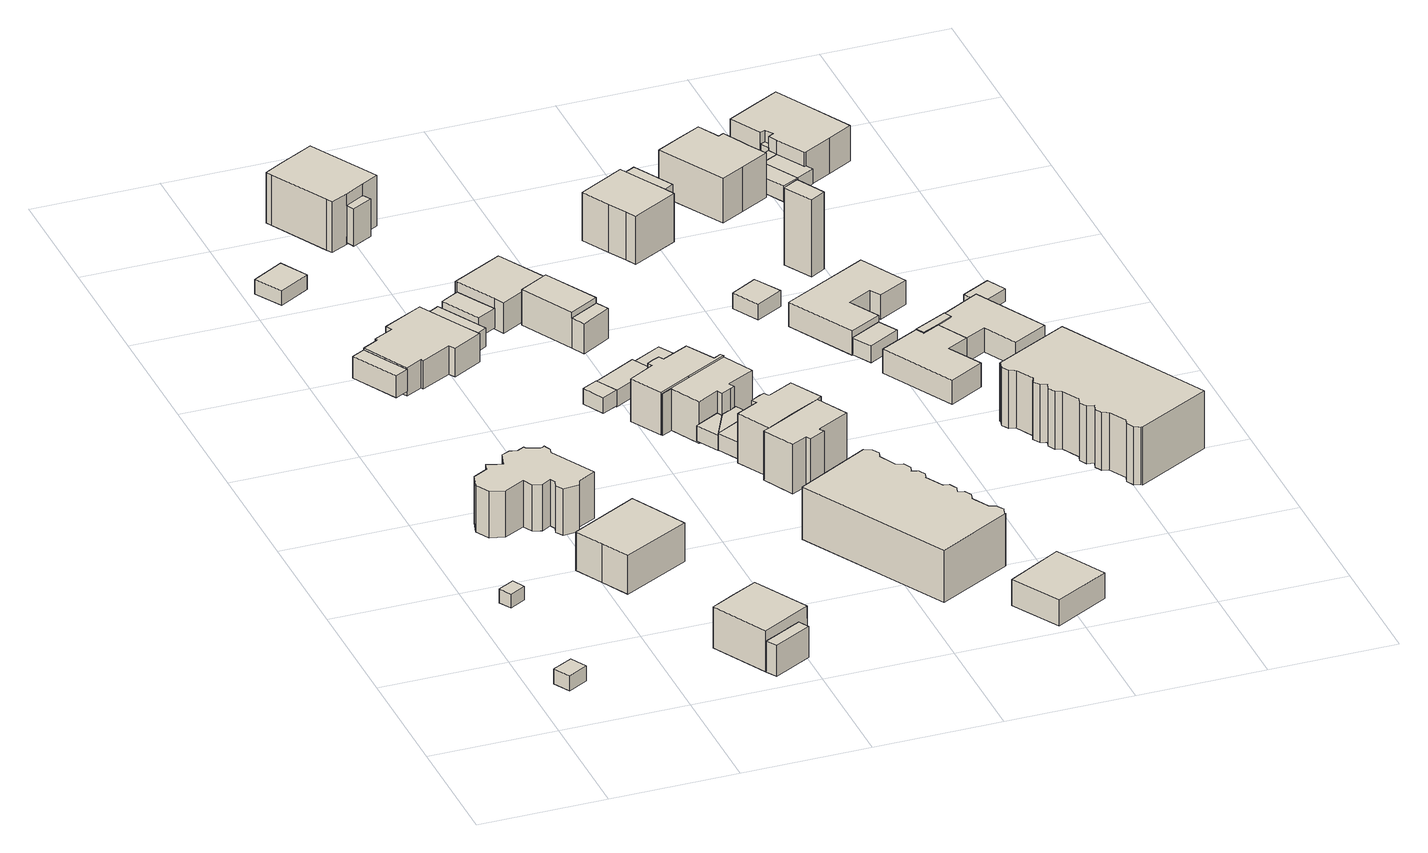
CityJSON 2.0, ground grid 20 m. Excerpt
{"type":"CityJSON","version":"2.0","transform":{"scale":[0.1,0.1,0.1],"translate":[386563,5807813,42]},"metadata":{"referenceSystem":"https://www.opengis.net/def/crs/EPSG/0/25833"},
"CityObjects":{
"building1":{"type":"Building","attributes":{"Gemeindeschluessel":"11000006","BezugspunktDach":"2200","function":"51009_1610","measuredHeight":3.97,"storeysAboveGround":0},"address":[{"country":"Germany","locality":"Berlin"}],"geometry":[{"type":"Solid","lod":"1","boundaries":[[[[0,1,2,3]],[[4,5,6,7]],[[4,7,3,2]],[[5,4,2,1]],[[6,5,1,0]],[[7,6,0,3]]]]}]},
"building2":{"type":"Building","attributes":{"Gemeindeschluessel":"11000006","BezugspunktDach":"2200","function":"31001_1313","measuredHeight":2.27,"storeysAboveGround":1},"address":[{"country":"Germany","locality":"Berlin","thoroughfareNumber":"95A (2)","thoroughfareName":"Schütte-Lanz-Straße"}],"geometry":[{"type":"Solid","lod":"1","boundaries":[[[[8,9,10,11]],[[12,13,14,15]],[[12,15,11,10]],[[13,12,10,9]],[[14,13,9,8]],[[15,14,8,11]]]]}]},
"building3":{"type":"Building","attributes":{"Gemeindeschluessel":"11000006","BezugspunktDach":"2200","function":"31001_1010","measuredHeight":7.71,"storeysAboveGround":1},"address":[{"country":"Germany","locality":"Berlin","thoroughfareNumber":"93A","thoroughfareName":"Schütte-Lanz-Straße"}],"geometry":[{"type":"Solid","lod":"1","boundaries":[[[[16,17,18,19,20,21,22,23,24,25,26,27,28,29,30,31,32,33,34,35,36,37,38,39,40,41]],[[42,43,44,45,46,47,48,49,50,51,52,53,54,55,56,57,58,59,60,61,62,63,64,65,66,67]],[[42,67,41,40]],[[43,42,40,39]],[[44,43,39,38]],[[45,44,38,37]],[[46,45,37,36]],[[47,46,36,35]],[[48,47,35,34]],[[49,48,34,33]],[[50,49,33,32]],[[51,50,32,31]],[[52,51,31,30]],[[53,52,30,29]],[[54,53,29,28]],[[55,54,28,27]],[[56,55,27,26]],[[57,56,26,25]],[[58,57,25,24]],[[59,58,24,23]],[[60,59,23,22]],[[61,60,22,21]],[[62,61,21,20]],[[63,62,20,19]],[[64,63,19,18]],[[65,64,18,17]],[[66,65,17,16]],[[67,66,16,41]]]]}]},
"building4":{"type":"Building","attributes":{"Gemeindeschluessel":"11000006","BezugspunktDach":"2200","function":"31001_1010","measuredHeight":8.94,"storeysAboveGround":1},"address":[{"country":"Germany","locality":"Berlin","thoroughfareNumber":"93B","thoroughfareName":"Schütte-Lanz-Straße"}],"geometry":[{"type":"Solid","lod":"1","boundaries":[[[[68,69,70,71,72,73]],[[74,75,76,77,78,79]],[[74,79,73,72]],[[75,74,72,71]],[[76,75,71,70]],[[77,76,70,69]],[[78,77,69,68]],[[79,78,68,73]]]]}]},
"building5":{"type":"Building","attributes":{"Gemeindeschluessel":"11000006","function":"31001_1010"},"address":[{"country":"Germany","locality":"Berlin","thoroughfareNumber":"99A","thoroughfareName":"Schütte-Lanz-Straße"}],"children":["building5-1","building5-2"]},
"building5-1":{"type":"BuildingPart","attributes":{"BezugspunktDach":"2200","measuredHeight":8.63,"storeysAboveGround":1},"parents":["building5"],"geometry":[{"type":"MultiSurface","lod":"1","boundaries":[[[80,81,82,83,84]],[[85,86,87,88,89]],[[85,89,84,83]],[[86,85,83,82]],[[87,86,82,81]],[[90,91,92,87,81,80]],[[89,88,80,84]],[[93,88,94,92,91,90]]]}]},
"building5-2":{"type":"BuildingPart","attributes":{"BezugspunktDach":"2200","measuredHeight":5.14,"storeysAboveGround":1},"parents":["building5"],"geometry":[{"type":"Solid","lod":"1","boundaries":[[[[95,96,91,90]],[[92,97,98,88]],[[97,92,91,96]],[[98,97,96,95]],[[88,98,95,90]],[[92,88,90,91]]]]}]},
"building6":{"type":"Building","attributes":{"Gemeindeschluessel":"11000006","BezugspunktDach":"2200","function":"31001_2463","measuredHeight":3.98,"storeysAboveGround":1},"address":[{"country":"Germany","locality":"Berlin","thoroughfareNumber":"41 (1)","thoroughfareName":"Silzer Weg"}],"geometry":[{"type":"Solid","lod":"1","boundaries":[[[[99,100,101,102]],[[103,104,105,106]],[[103,106,102,101]],[[104,103,101,100]],[[105,104,100,99]],[[106,105,99,102]]]]}]},
"building7":{"type":"Building","attributes":{"Gemeindeschluessel":"11000006","BezugspunktDach":"2200","function":"51009_1610","measuredHeight":2.39,"storeysAboveGround":0},"address":[{"country":"Germany","locality":"Berlin"}],"geometry":[{"type":"Solid","lod":"1","boundaries":[[[[107,108,109,110]],[[111,112,113,114]],[[111,114,110,109]],[[112,111,109,108]],[[113,112,108,107]],[[114,113,107,110]]]]}]},
"building8":{"type":"Building","attributes":{"Gemeindeschluessel":"11000006","function":"31001_1010"},"address":[{"country":"Germany","locality":"Berlin","thoroughfareNumber":"39","thoroughfareName":"Silzer Weg"}],"children":["building8-1","building8-2"]},
"building8-1":{"type":"BuildingPart","attributes":{"BezugspunktDach":"2200","measuredHeight":5.24,"storeysAboveGround":1},"parents":["building8"],"geometry":[{"type":"MultiSurface","lod":"1","boundaries":[[[115,116,117,118,119,120,121,122,123,124,125,126,127,128,129,130]],[[131,132,133,134,135,136,137,138,139,140,141,142,143,144,145,146]],[[131,146,130,129]],[[132,131,129,128]],[[133,132,128,127]],[[134,133,127,126]],[[135,134,126,125]],[[136,135,125,124]],[[147,148,149,136,124,123]],[[150,147,137,123,122]],[[139,138,122,121]],[[140,139,121,120]],[[141,140,120,119]],[[142,141,119,118]],[[143,142,118,117]],[[144,143,117,116]],[[145,144,116,115]],[[146,145,115,130]],[[137,151,148,147]],[[151,136,149,148]],[[138,137,147,150]]]}]},
"building8-2":{"type":"BuildingPart","attributes":{"BezugspunktDach":"2200","measuredHeight":3.68,"storeysAboveGround":1},"parents":["building8"],"geometry":[{"type":"MultiSurface","lod":"1","boundaries":[[[148,150,152,153,154,155,156,149]],[[157,158,159,160,161,138,151,136]],[[157,136,149,156]],[[158,157,156,155]],[[159,158,155,154]],[[160,159,154,153]],[[161,160,153,152]],[[138,161,152,150]],[[138,137,151]],[[151,137,147,148]],[[150,147,137,138]],[[162,136,151,148,149]]]}]},
"building9":{"type":"Building","attributes":{"Gemeindeschluessel":"11000006","function":"31001_1010"},"address":[{"country":"Germany","locality":"Berlin","thoroughfareNumber":"18","thoroughfareName":"Sandhofweg"}],"children":["building9-1","building9-2"]},
"building9-1":{"type":"BuildingPart","attributes":{"BezugspunktDach":"2200","measuredHeight":9.08,"storeysAboveGround":2},"parents":["building9"],"geometry":[{"type":"MultiSurface","lod":"1","boundaries":[[[163,164,165,166,167,168,169,170,171,172,173]],[[174,175,176,177,178,179,180,181,182,183,184]],[[174,184,173,172]],[[175,174,172,171]],[[176,175,171,170]],[[177,176,170,169]],[[178,177,169,168]],[[185,186,179,178,168,167]],[[187,185,167,166]],[[180,179,188,186,189,190]],[[181,180,166,165]],[[182,181,165,164]],[[183,182,164,163]],[[184,183,163,173]],[[190,189,187]]]}]},
"building9-2":{"type":"BuildingPart","attributes":{"BezugspunktDach":"2200","measuredHeight":6.19,"storeysAboveGround":2},"parents":["building9"],"geometry":[{"type":"MultiSurface","lod":"1","boundaries":[[[191,192,185,187]],[[186,193,194,189]],[[193,186,185,192]],[[194,193,192,191]],[[189,194,191,187]],[[195,186,189,187,185]]]}]},
"building10":{"type":"Building","attributes":{"Gemeindeschluessel":"11000006","BezugspunktDach":"2200","function":"31001_2463","measuredHeight":3.52,"storeysAboveGround":1},"address":[{"country":"Germany","locality":"Berlin","thoroughfareNumber":"37 (1)","thoroughfareName":"Silzer Weg"}],"geometry":[{"type":"Solid","lod":"1","boundaries":[[[[196,197,198,199,200]],[[201,202,203,204,205]],[[201,205,200,199]],[[202,201,199,198]],[[203,202,198,197]],[[204,203,197,196]],[[205,204,196,200]]]]}]},
"building11":{"type":"Building","attributes":{"Gemeindeschluessel":"11000006","BezugspunktDach":"2200","function":"31001_2723","measuredHeight":3.11,"storeysAboveGround":1},"address":[{"country":"Germany","locality":"Berlin","thoroughfareNumber":"39 (1)","thoroughfareName":"Silzer Weg"}],"geometry":[{"type":"Solid","lod":"1","boundaries":[[[[206,207,208,209]],[[210,211,212,213]],[[210,213,209,208]],[[211,210,208,207]],[[212,211,207,206]],[[213,212,206,209]]]]}]},
"building12":{"type":"Building","attributes":{"Gemeindeschluessel":"11000006","BezugspunktDach":"2200","function":"31001_1010","measuredHeight":6.22,"storeysAboveGround":1},"address":[{"country":"Germany","locality":"Berlin","thoroughfareNumber":"37","thoroughfareName":"Silzer Weg"}],"geometry":[{"type":"Solid","lod":"1","boundaries":[[[[214,215,216,217,218,219,220]],[[221,222,223,224,225,226,227]],[[221,227,220,219]],[[222,221,219,218]],[[223,222,218,217]],[[224,223,217,216]],[[225,224,216,215]],[[226,225,215,214]],[[227,226,214,220]]]]}]},
"building13":{"type":"Building","attributes":{"Gemeindeschluessel":"11000006","BezugspunktDach":"2200","function":"31001_2723","measuredHeight":3.26,"storeysAboveGround":1},"address":[{"country":"Germany","locality":"Berlin","thoroughfareNumber":"37 (2)","thoroughfareName":"Silzer Weg"}],"geometry":[{"type":"Solid","lod":"1","boundaries":[[[[228,229,230,231]],[[232,233,234,235]],[[232,235,231,230]],[[233,232,230,229]],[[234,233,229,228]],[[235,234,228,231]]]]}]},
"building14":{"type":"Building","attributes":{"Gemeindeschluessel":"11000006","BezugspunktDach":"2200","function":"31001_1010","measuredHeight":8.41,"storeysAboveGround":2},"address":[{"country":"Germany","locality":"Berlin","thoroughfareNumber":"24","thoroughfareName":"Sandhofweg"}],"geometry":[{"type":"Solid","lod":"1","boundaries":[[[[236,237,238,239,240,241,242,243,244,245,246,247]],[[248,249,250,251,252,253,254,255,256,257,258,259]],[[248,259,247,246]],[[249,248,246,245]],[[250,249,245,244]],[[251,250,244,243]],[[252,251,243,242]],[[253,252,242,241]],[[254,253,241,240]],[[255,254,240,239]],[[256,255,239,238]],[[257,256,238,237]],[[258,257,237,236]],[[259,258,236,247]]]]}]},
"building15":{"type":"Building","attributes":{"Gemeindeschluessel":"11000006","function":"31001_1010"},"address":[{"country":"Germany","locality":"Berlin","thoroughfareNumber":"20","thoroughfareName":"Sandhofweg"}],"children":["building15-1","building15-2"]},
"building15-1":{"type":"BuildingPart","attributes":{"BezugspunktDach":"2200","measuredHeight":6.89,"storeysAboveGround":2},"parents":["building15"],"geometry":[{"type":"MultiSurface","lod":"1","boundaries":[[[260,261,262,263]],[[264,265,266,267]],[[264,267,263,262]],[[265,264,262,261]],[[268,269,265,261,260]],[[267,266,260,263]],[[266,265,269,268]]]}]},
"building15-2":{"type":"BuildingPart","attributes":{"BezugspunktDach":"2200","measuredHeight":4.98,"storeysAboveGround":2},"parents":["building15"],"geometry":[{"type":"MultiSurface","lod":"1","boundaries":[[[270,271,269,268]],[[265,272,273,266]],[[266,268,266,265]],[[272,265,269,271]],[[273,272,271,270]],[[266,273,270,268]],[[265,266,268,269,274]]]}]},
"building16":{"type":"Building","attributes":{"Gemeindeschluessel":"11000006","function":"31001_2463"},"address":[{"country":"Germany","locality":"Berlin","thoroughfareNumber":"24A (1)","thoroughfareName":"Sandhofweg"}],"children":["building16-1","building16-2"]},
"building16-1":{"type":"BuildingPart","attributes":{"BezugspunktDach":"2200","measuredHeight":2.73,"storeysAboveGround":1},"parents":["building16"],"geometry":[{"type":"Solid","lod":"1","boundaries":[[[[275,276,277,278,279,280]],[[281,282,283,284,285,286]],[[281,287,288,286,280,279]],[[282,281,279,278]],[[283,282,278,277]],[[284,283,277,276]],[[285,284,276,275]],[[286,285,275,280]],[[286,288,287,281]]]]}]},
"building16-2":{"type":"BuildingPart","attributes":{"BezugspunktDach":"2200","measuredHeight":2.47,"storeysAboveGround":1},"parents":["building16"],"geometry":[{"type":"Solid","lod":"1","boundaries":[[[[288,287,289,290,291]],[[292,293,281,286,294]],[[292,294,291,290]],[[293,292,290,289]],[[281,293,289,287]],[[294,286,288,291]],[[286,281,287,288]]]]}]},
"building17":{"type":"Building","attributes":{"Gemeindeschluessel":"11000006","BezugspunktDach":"2200","function":"31001_2463","measuredHeight":3.4,"storeysAboveGround":1},"address":[{"country":"Germany","locality":"Berlin","thoroughfareNumber":"26 (1)","thoroughfareName":"Sandhofweg"}],"geometry":[{"type":"Solid","lod":"1","boundaries":[[[[295,296,297,298,299,300]],[[301,302,303,304,305,306]],[[301,306,300,299]],[[302,301,299,298]],[[303,302,298,297]],[[304,303,297,296]],[[305,304,296,295]],[[306,305,295,300]]]]}]},
"building18":{"type":"Building","attributes":{"Gemeindeschluessel":"11000006","BezugspunktDach":"2200","function":"31001_1010","measuredHeight":8.06,"storeysAboveGround":2},"address":[{"country":"Germany","locality":"Berlin","thoroughfareNumber":"24A","thoroughfareName":"Sandhofweg"}],"geometry":[{"type":"Solid","lod":"1","boundaries":[[[[307,308,309,310,311,312,313,314,315,316,317,318]],[[319,256,320,321,322,323,324,325,326,327,328,258]],[[319,258,318,317]],[[256,319,317,316]],[[320,256,316,315]],[[321,320,315,314]],[[322,321,314,313]],[[323,322,313,312]],[[324,323,312,311]],[[325,324,311,310]],[[326,325,310,309]],[[327,326,309,308]],[[328,327,308,307]],[[258,328,307,318]]]]}]},
"building19":{"type":"Building","attributes":{"Gemeindeschluessel":"11000006","BezugspunktDach":"2200","function":"31001_1010","measuredHeight":8.74,"storeysAboveGround":1},"address":[{"country":"Germany","locality":"Berlin","thoroughfareNumber":"28, 28A, 28B, 30, 30A, 30B","thoroughfareName":"Sandhofweg"}],"geometry":[{"type":"Solid","lod":"1","boundaries":[[[[329,330,331,332,333,334,335,336,337,338,339,340,341,342,343,344,345,346,347,348,349,350,351,352,353,354]],[[355,356,357,358,359,360,361,362,363,364,365,366,367,368,369,370,371,372,373,374,375,376,377,378,379,380]],[[355,380,354,353]],[[356,355,353,352]],[[357,356,352,351]],[[358,357,351,350]],[[359,358,350,349]],[[360,359,349,348]],[[361,360,348,347]],[[362,361,347,346]],[[363,362,346,345]],[[364,363,345,344]],[[365,364,344,343]],[[366,365,343,342]],[[367,366,342,341]],[[368,367,341,340]],[[369,368,340,339]],[[370,369,339,338]],[[371,370,338,337]],[[372,371,337,336]],[[373,372,336,335]],[[374,373,335,334]],[[375,374,334,333]],[[376,375,333,332]],[[377,376,332,331]],[[378,377,331,330]],[[379,378,330,329]],[[380,379,329,354]]]]}]},
"building20":{"type":"Building","attributes":{"Gemeindeschluessel":"11000006","BezugspunktDach":"2200","function":"31001_2463","measuredHeight":2.17,"storeysAboveGround":1},"address":[{"country":"Germany","locality":"Berlin","thoroughfareNumber":"20 (1)","thoroughfareName":"Sandhofweg"}],"geometry":[{"type":"Solid","lod":"1","boundaries":[[[[381,382,383,384]],[[385,386,387,388]],[[385,388,384,383]],[[386,385,383,382]],[[387,386,382,381]],[[388,387,381,384]]]]}]},
"building21":{"type":"Building","attributes":{"Gemeindeschluessel":"11000006","BezugspunktDach":"2200","function":"31001_1010","measuredHeight":10.15,"storeysAboveGround":2},"address":[{"country":"Germany","locality":"Berlin","thoroughfareNumber":"26","thoroughfareName":"Sandhofweg"}],"geometry":[{"type":"Solid","lod":"1","boundaries":[[[[389,390,391,392,393,394,395,396,397,398,399]],[[400,401,402,403,404,405,406,407,408,409,410]],[[400,410,399,398]],[[401,400,398,397]],[[402,401,397,396]],[[403,402,396,395]],[[404,403,395,394]],[[405,404,394,393]],[[406,405,393,392]],[[407,406,392,391]],[[408,407,391,390]],[[409,408,390,389]],[[410,409,389,399]]]]}]},
"building22":{"type":"Building","attributes":{"Gemeindeschluessel":"11000006","BezugspunktDach":"2200","function":"31001_1010","measuredHeight":10.26,"storeysAboveGround":2},"address":[{"country":"Germany","locality":"Berlin","thoroughfareNumber":"26A","thoroughfareName":"Sandhofweg"}],"geometry":[{"type":"Solid","lod":"1","boundaries":[[[[411,412,413,414,415,416,417,391,418,389,419]],[[409,420,407,421,422,423,424,425,426,427,428]],[[409,428,419,389]],[[420,409,389,418]],[[407,420,418,391]],[[421,407,391,417]],[[422,421,417,416]],[[423,422,416,415]],[[424,423,415,414]],[[425,424,414,413]],[[426,425,413,412]],[[427,426,412,411]],[[428,427,411,419]]]]}]},
"building23":{"type":"Building","attributes":{"Gemeindeschluessel":"11000006","BezugspunktDach":"2200","function":"31001_1010","measuredHeight":4.71,"storeysAboveGround":1},"address":[{"country":"Germany","locality":"Berlin","thoroughfareNumber":"32","thoroughfareName":"Sandhofweg"}],"geometry":[{"type":"Solid","lod":"1","boundaries":[[[[429,430,431,432]],[[433,434,435,436]],[[433,436,432,431]],[[434,433,431,430]],[[435,434,430,429]],[[436,435,429,432]]]]}]},
"building24":{"type":"Building","attributes":{"Gemeindeschluessel":"11000006","BezugspunktDach":"2200","function":"31001_1010","measuredHeight":8.32,"storeysAboveGround":2},"address":[{"country":"Germany","locality":"Berlin","thoroughfareNumber":"35","thoroughfareName":"Silzer Weg"}],"geometry":[{"type":"Solid","lod":"1","boundaries":[[[[437,438,439,440,441,442,443,444]],[[445,446,447,448,449,450,451,452]],[[445,452,444,443]],[[446,445,443,442]],[[447,446,442,441]],[[448,447,441,440]],[[449,448,440,439]],[[450,449,439,438]],[[451,450,438,437]],[[452,451,437,444]]]]}]},
"building25":{"type":"Building","attributes":{"Gemeindeschluessel":"11000006","BezugspunktDach":"2200","function":"31001_2723","measuredHeight":3.08,"storeysAboveGround":1},"address":[{"country":"Germany","locality":"Berlin","thoroughfareNumber":"35 (2)","thoroughfareName":"Silzer Weg"}],"geometry":[{"type":"Solid","lod":"1","boundaries":[[[[453,454,455,456]],[[457,458,459,460]],[[457,460,456,455]],[[458,457,455,454]],[[459,458,454,453]],[[460,459,453,456]]]]}]},
"building26":{"type":"Building","attributes":{"Gemeindeschluessel":"11000006","BezugspunktDach":"2200","function":"31001_2463","measuredHeight":7.09,"storeysAboveGround":1},"address":[{"country":"Germany","locality":"Berlin","thoroughfareNumber":"35 (1)","thoroughfareName":"Silzer Weg"}],"geometry":[{"type":"Solid","lod":"1","boundaries":[[[[461,462,463,464]],[[465,466,467,468]],[[465,468,464,463]],[[466,465,463,462]],[[467,466,462,461]],[[468,467,461,464]]]]}]},
"building27":{"type":"Building","attributes":{"Gemeindeschluessel":"11000006","BezugspunktDach":"2200","function":"31001_2463","measuredHeight":3.17,"storeysAboveGround":1},"address":[{"country":"Germany","locality":"Berlin","thoroughfareNumber":"23 (1)","thoroughfareName":"Sandhofweg"}],"geometry":[{"type":"Solid","lod":"1","boundaries":[[[[469,470,471,472]],[[473,474,475,476]],[[473,476,472,471]],[[474,473,471,470]],[[475,474,470,469]],[[476,475,469,472]]]]}]},
"building28":{"type":"Building","attributes":{"Gemeindeschluessel":"11000006","BezugspunktDach":"2200","function":"31001_1010","measuredHeight":4.08,"storeysAboveGround":1},"address":[{"country":"Germany","locality":"Berlin","thoroughfareNumber":"25","thoroughfareName":"Sandhofweg"}],"geometry":[{"type":"Solid","lod":"1","boundaries":[[[[477,478,479,480,481,482,483,484]],[[485,486,487,488,489,490,491,492]],[[485,492,484,483]],[[486,485,483,482]],[[487,486,482,481]],[[488,487,481,480]],[[489,488,480,479]],[[490,489,479,478]],[[491,490,478,477]],[[492,491,477,484]]]]}]},
"building29":{"type":"Building","attributes":{"Gemeindeschluessel":"11000006","BezugspunktDach":"2200","function":"31001_1010","measuredHeight":3.98,"storeysAboveGround":1},"address":[{"country":"Germany","locality":"Berlin","thoroughfareNumber":"23","thoroughfareName":"Sandhofweg"}],"geometry":[{"type":"Solid","lod":"1","boundaries":[[[[493,494,495,496,497,498,499,500]],[[501,502,503,504,505,506,507,508]],[[501,508,500,499]],[[502,501,499,498]],[[503,502,498,497]],[[504,503,497,496]],[[505,504,496,495]],[[506,505,495,494]],[[507,506,494,493]],[[508,507,493,500]]]]}]},
"building30":{"type":"Building","attributes":{"Gemeindeschluessel":"11000006","BezugspunktDach":"2200","function":"31001_2724","measuredHeight":12.78,"storeysAboveGround":1},"address":[{"country":"Germany","locality":"Berlin","thoroughfareNumber":"33 (2)","thoroughfareName":"Silzer Weg"}],"geometry":[{"type":"Solid","lod":"1","boundaries":[[[[509,510,511,512]],[[513,514,515,516]],[[513,516,512,511]],[[514,513,511,510]],[[515,514,510,509]],[[516,515,509,512]]]]}]},
"building31":{"type":"Building","attributes":{"Gemeindeschluessel":"11000006","BezugspunktDach":"2200","function":"51009_1610","measuredHeight":4.04,"storeysAboveGround":0},"address":[{"country":"Germany","locality":"Berlin"}],"geometry":[{"type":"Solid","lod":"1","boundaries":[[[[517,518,519,520,521]],[[522,523,487,486,485]],[[522,485,521,520]],[[523,522,520,519]],[[487,523,519,518]],[[486,487,518,517]],[[485,486,517,521]]]]}]},
"building32":{"type":"Building","attributes":{"Gemeindeschluessel":"11000006","BezugspunktDach":"2200","function":"31001_1010","measuredHeight":9.94,"storeysAboveGround":2},"address":[{"country":"Germany","locality":"Berlin","thoroughfareNumber":"33","thoroughfareName":"Silzer Weg"}],"geometry":[{"type":"Solid","lod":"1","boundaries":[[[[524,525,526,527,528,529,530,531,532,533]],[[534,535,536,537,538,539,540,541,542,543]],[[534,543,533,532]],[[535,534,532,531]],[[536,535,531,530]],[[537,536,530,529]],[[538,537,529,528]],[[539,538,528,527]],[[540,539,527,526]],[[541,540,526,525]],[[542,541,525,524]],[[543,542,524,533]]]]}]},
"building33":{"type":"Building","attributes":{"Gemeindeschluessel":"11000006","BezugspunktDach":"2200","function":"31001_1010","measuredHeight":13.8,"storeysAboveGround":1},"address":[{"country":"Germany","locality":"Berlin","thoroughfareNumber":"27, 27A, 27B, 29, 29A, 29B","thoroughfareName":"Sandhofweg"}],"geometry":[{"type":"Solid","lod":"1","boundaries":[[[[544,545,546,547,548,549,550,551,552,553,554,555,556,557,558,559,560,561,562,563,564,565,566,567,568,569]],[[570,571,572,573,574,575,576,577,578,579,580,581,582,583,584,585,586,587,588,589,590,591,592,593,594,595]],[[570,595,569,568]],[[571,570,568,567]],[[572,571,567,566]],[[573,572,566,565]],[[574,573,565,564]],[[575,574,564,563]],[[576,575,563,562]],[[577,576,562,561]],[[578,577,561,560]],[[579,578,560,559]],[[580,579,559,558]],[[581,580,558,557]],[[582,581,557,556]],[[583,582,556,555]],[[584,583,555,554]],[[585,584,554,553]],[[586,585,553,552]],[[587,586,552,551]],[[588,587,551,550]],[[589,588,550,549]],[[590,589,549,548]],[[591,590,548,547]],[[592,591,547,546]],[[593,592,546,545]],[[594,593,545,544]],[[595,594,544,569]]]]}]},
"building34":{"type":"Building","attributes":{"Gemeindeschluessel":"11000006","BezugspunktDach":"2200","function":"31001_1010","measuredHeight":4.04,"storeysAboveGround":1},"address":[{"country":"Germany","locality":"Berlin","thoroughfareNumber":"25 (1)","thoroughfareName":"Sandhofweg"}],"geometry":[{"type":"Solid","lod":"1","boundaries":[[[[480,596,597,598,599,600,601,481]],[[523,522,602,603,604,605,488,487]],[[523,487,481,601]],[[522,523,601,600]],[[602,522,600,599]],[[603,602,599,598]],[[604,603,598,597]],[[605,604,597,596]],[[488,605,596,480]],[[487,488,480,481]]]]}]},
"building35":{"type":"Building","attributes":{"Gemeindeschluessel":"11000006","BezugspunktDach":"2200","function":"31001_2463","measuredHeight":2.53,"storeysAboveGround":1},"address":[{"country":"Germany","locality":"Berlin","thoroughfareNumber":"33 (1)","thoroughfareName":"Silzer Weg"}],"geometry":[{"type":"Solid","lod":"1","boundaries":[[[[606,607,608,609,610]],[[611,612,613,614,615]],[[611,615,610,609]],[[612,611,609,608]],[[613,612,608,607]],[[614,613,607,606]],[[615,614,606,610]]]]}]},
"building36":{"type":"Building","attributes":{"Gemeindeschluessel":"11000006","BezugspunktDach":"2200","function":"51009_1610","measuredHeight":2.49,"storeysAboveGround":0},"address":[{"country":"Germany","locality":"Berlin"}],"geometry":[{"type":"Solid","lod":"1","boundaries":[[[[610,609,616,617,618,619]],[[620,621,622,623,624,625]],[[620,625,619,618]],[[621,620,618,617]],[[622,621,617,616]],[[623,622,616,609]],[[624,623,609,610]],[[625,624,610,619]]]]}]},
"building37":{"type":"Building","attributes":{"Gemeindeschluessel":"11000006","BezugspunktDach":"2200","function":"31001_2463","measuredHeight":2.43,"storeysAboveGround":1},"address":[{"country":"Germany","locality":"Berlin","thoroughfareNumber":"31 (1)","thoroughfareName":"Silzer Weg"}],"geometry":[{"type":"Solid","lod":"1","boundaries":[[[[608,626,627,628,616,609]],[[622,629,630,631,632,623]],[[622,623,609,616]],[[629,622,616,628]],[[630,629,628,627]],[[631,630,627,626]],[[632,631,626,608]],[[623,632,608,609]]]]}]},
"building38":{"type":"Building","attributes":{"Gemeindeschluessel":"11000006","BezugspunktDach":"2200","function":"51009_1610","measuredHeight":3,"storeysAboveGround":0},"address":[{"country":"Germany","locality":"Berlin"}],"geometry":[{"type":"Solid","lod":"1","boundaries":[[[[633,634,635,636]],[[637,638,639,640]],[[637,640,636,635]],[[638,637,635,634]],[[639,638,634,633]],[[640,639,633,636]]]]}]},
"building39":{"type":"Building","attributes":{"Gemeindeschluessel":"11000006","BezugspunktDach":"2200","function":"31001_2463","measuredHeight":2.14,"storeysAboveGround":1},"address":[{"country":"Germany","locality":"Berlin","thoroughfareNumber":"25 (2)","thoroughfareName":"Sandhofweg"}],"geometry":[{"type":"Solid","lod":"1","boundaries":[[[[641,642,643,644]],[[645,646,647,648]],[[645,648,644,643]],[[646,645,643,642]],[[647,646,642,641]],[[648,647,641,644]]]]}]},
"building40":{"type":"Building","attributes":{"Gemeindeschluessel":"11000006","BezugspunktDach":"2200","function":"31001_1010","measuredHeight":7.15,"storeysAboveGround":1},"address":[{"country":"Germany","locality":"Berlin","thoroughfareNumber":"31","thoroughfareName":"Silzer Weg"}],"geometry":[{"type":"Solid","lod":"1","boundaries":[[[[649,650,651,652,653,654,655,656,657,658,659,660]],[[661,662,663,664,665,666,667,668,669,670,671,672]],[[661,672,660,659]],[[662,661,659,658]],[[663,662,658,657]],[[664,663,657,656]],[[665,664,656,655]],[[666,665,655,654]],[[667,666,654,653]],[[668,667,653,652]],[[669,668,652,651]],[[670,669,651,650]],[[671,670,650,649]],[[672,671,649,660]]]]}]}
},
"vertices":[
[42,67,52],[74,84,52],[60,110,52],[28,93,52],[60,110,27],[74,84,27],[42,67,27],[28,93,27],
[47,314,46],[72,328,46],[62,348,46],[36,334,46],[62,348,23],[72,328,23],[47,314,23],[36,334,23],
[91,520,90],[114,514,90],[147,531,90],[155,516,90],[169,512,90],[184,520,90],[188,512,90],[185,501,90],[192,490,90],[217,492,90],[221,503,90],[250,518,90],[211,590,90],[213,598,90],[208,609,90],[203,606,90],[182,613,90],[180,617,90],[169,611,90],[157,614,90],[144,608,90],[137,583,90],[113,591,90],[110,579,90],[86,566,90],[79,543,90],[86,566,13],[110,579,13],[113,591,13],[137,583,13],[144,608,13],[157,614,13],[169,611,13],[180,617,13],[182,613,13],[203,606,13],[208,609,13],[213,598,13],[211,590,13],[250,518,13],[221,503,13],[217,492,13],[192,490,13],[185,501,13],[188,512,13],[184,520,13],[169,512,13],[155,516,13],[147,531,13],[114,514,13],[91,520,13],[79,543,13],
[194,339,84],[217,296,84],[324,351,84],[301,396,84],[278,440,84],[171,383,84],[278,440,20],[301,396,20],[324,351,20],[217,296,20],[194,339,20],[171,383,20],
[324,25,90],[403,68,90],[356,155,90],[316,134,90],[277,113,90],[316,134,22],[356,155,22],[403,68,22],[324,25,22],[277,113,22],[324,25,73],[386,58,73],[386,58,22],[324,25,56],[326,26,22],
[334,8,73],[395,41,73],[395,41,22],[334,8,22],
[94,901,65],[115,912,65],[76,984,65],[55,973,65],[76,984,29],[115,912,29],[94,901,29],[55,973,29],
[33,1199,50],[82,1228,50],[58,1271,50],[8,1242,50],[58,1271,26],[82,1228,26],[33,1199,26],[8,1242,26],
[95,948,68],[115,912,68],[141,926,68],[143,922,68],[191,947,68],[197,937,68],[244,963,68],[229,990,68],[217,1012,68],[191,1060,68],[190,1062,68],[126,1028,68],[131,1018,68],[100,1002,68],[102,998,68],[76,984,68],[102,998,21],[100,1002,21],[131,1018,21],[126,1028,21],[190,1062,21],[191,1060,21],[217,1012,21],[229,990,21],[244,963,21],[197,937,21],[191,947,21],[143,922,21],[141,926,21],[115,912,21],[95,948,21],[76,984,21],[217,1012,52],[210,1025,52],[191,1060,52],[229,990,52],[210,1025,21],
[237,994,52],[248,988,52],[267,999,52],[243,1043,52],[224,1078,52],[224,1078,21],[243,1043,21],[267,999,21],[248,988,21],[237,994,21],[191,1060,28],
[98,1412,108],[147,1321,108],[152,1312,108],[179,1326,108],[210,1343,108],[237,1358,108],[232,1367,108],[182,1458,108],[177,1467,108],[121,1437,108],[93,1421,108],[121,1437,24],[177,1467,24],[182,1458,24],[232,1367,24],[237,1358,24],[210,1343,24],[179,1326,24],[152,1312,24],[147,1321,24],[98,1412,24],[93,1421,24],[210,1343,89],[210,1343,27],[179,1326,89],[210,1343,53],[179,1326,27],[179,1326,37],
[185,1313,89],[217,1330,89],[217,1330,27],[185,1313,27],[210,1343,56],
[265,1022,56],[295,1038,56],[278,1068,56],[261,1099,56],[232,1083,56],[261,1099,24],[278,1068,24],[295,1038,24],[265,1022,24],[232,1083,24],
[359,771,46],[384,784,46],[366,818,46],[341,805,46],[366,818,20],[384,784,20],[359,771,20],[341,805,20],
[261,1099,73],[295,1038,73],[303,1022,73],[337,1041,73],[383,1067,73],[341,1145,73],[259,1101,73],[341,1145,22],[383,1067,22],[337,1041,22],[303,1022,22],[295,1038,22],[261,1099,22],[259,1101,22],
[384,784,45],[453,822,45],[435,856,45],[366,818,45],[435,856,18],[453,822,18],[384,784,18],[366,818,18],
[418,694,86],[470,722,86],[536,757,86],[533,762,86],[521,755,86],[496,800,86],[453,778,86],[449,786,86],[438,781,86],[428,775,86],[432,768,86],[390,744,86],[432,768,15],[428,775,15],[438,781,15],[449,786,15],[453,778,15],[496,800,15],[521,755,15],[533,762,15],[536,757,15],[470,722,15],[418,694,15],[390,744,15],
[381,957,77],[428,983,77],[383,1067,77],[337,1041,77],[383,1067,18],[428,983,18],[381,957,18],[337,1041,18],[381,957,68],[428,983,68],
[392,936,68],[439,963,68],[439,963,18],[392,936,18],[428,983,51],
[533,647,49],[539,650,49],[525,678,49],[522,676,49],[499,664,49],[474,615,49],[499,664,22],[522,676,22],[525,678,22],[539,650,22],[533,647,22],[474,615,22],[499,664,47],[474,615,47],
[495,673,47],[460,654,47],[455,651,47],[460,654,22],[495,673,22],[455,651,22],
[492,583,51],[528,602,51],[523,610,51],[546,622,51],[533,647,51],[474,615,51],[533,647,23],[546,622,23],[523,610,23],[528,602,23],[492,583,23],[474,615,23],
[419,692,84],[436,701,84],[460,654,84],[495,673,84],[499,664,84],[515,672,84],[522,676,84],[517,685,84],[561,708,84],[536,757,84],[485,730,84],[418,694,84],[485,730,15],[561,708,15],[517,685,15],[522,676,15],[515,672,15],[499,664,15],[495,673,15],[460,654,15],[436,701,15],[419,692,15],
[635,133,96],[752,196,96],[751,198,96],[754,209,96],[747,220,96],[737,224,96],[722,251,96],[725,262,96],[719,273,96],[709,276,96],[712,286,96],[706,298,96],[696,301,96],[681,328,96],[684,338,96],[678,349,96],[668,352,96],[671,362,96],[665,374,96],[654,377,96],[640,405,96],[643,415,96],[637,426,96],[626,430,96],[625,431,96],[508,366,96],[625,431,9],[626,430,9],[637,426,9],[643,415,9],[640,405,9],[654,377,9],[665,374,9],[671,362,9],[668,352,9],[678,349,9],[684,338,9],[681,328,9],[696,301,9],[706,298,9],[712,286,9],[709,276,9],[719,273,9],[725,262,9],[722,251,9],[737,224,9],[747,220,9],[754,209,9],[751,198,9],[752,196,9],[635,133,9],[508,366,9],
[453,822,40],[504,849,40],[485,883,40],[435,856,40],[485,883,19],[504,849,19],[453,822,19],[435,856,19],
[520,531,98],[570,558,98],[611,580,98],[619,585,98],[592,635,98],[551,614,98],[546,622,98],[538,618,98],[523,610,98],[528,602,98],[492,583,98],[528,602,16],[523,610,16],[538,618,16],[546,622,16],[551,614,16],[592,635,16],[619,585,16],[611,580,16],[570,558,16],[520,531,16],[492,583,16],
[535,476,98],[560,489,98],[564,481,98],[590,495,98],[585,502,98],[587,503,98],[637,530,98],[560,553,98],[510,526,98],[560,553,16],[637,530,16],[587,503,16],[585,502,16],[590,495,16],[564,481,16],[560,489,16],[535,476,16],[510,526,16],
[761,5,59],[848,52,59],[805,131,59],[718,81,59],[805,131,16],[848,52,16],[761,5,16],[718,81,16],
[524,1186,96],[540,1158,96],[548,1142,96],[621,1181,96],[613,1197,96],[597,1226,96],[573,1270,96],[500,1230,96],[573,1270,16],[597,1226,16],[613,1197,16],[621,1181,16],[548,1142,16],[540,1158,16],[524,1186,16],[500,1230,16],
[659,943,39],[702,967,39],[678,1009,39],[636,985,39],[678,1009,13],[702,967,13],[659,943,13],[636,985,13],
[608,1205,86],[634,1220,86],[599,1284,86],[573,1270,86],[599,1284,15],[634,1220,15],[608,1205,15],[573,1270,15],
[764,768,47],[814,795,47],[797,825,47],[747,798,47],[797,825,19],[814,795,19],[764,768,19],[747,798,19],
[832,622,58],[887,652,58],[858,705,58],[892,723,58],[867,771,58],[840,757,58],[833,770,58],[770,737,58],[833,770,18],[840,757,18],[867,771,18],[892,723,18],[858,705,18],[887,652,18],[832,622,18],[770,737,18],
[747,798,58],[797,825,58],[771,873,58],[809,893,58],[819,876,58],[867,901,58],[827,976,58],[690,904,58],[827,976,18],[867,901,18],[819,876,18],[809,893,18],[771,873,18],[797,825,18],[747,798,18],[690,904,18],
[772,1028,140],[796,1042,140],[772,1087,140],[747,1073,140],[772,1087,12],[796,1042,12],[772,1028,12],[747,1073,12],
[840,757,59],[867,771,59],[892,785,59],[886,797,59],[833,770,59],[886,797,18],[892,785,18],
[704,1204,90],[741,1224,90],[786,1248,90],[770,1276,90],[763,1290,90],[748,1319,90],[739,1315,90],[721,1349,90],[683,1329,90],[646,1309,90],[683,1329,16],[721,1349,16],[739,1315,16],[748,1319,16],[763,1290,16],[770,1276,16],[786,1248,16],[741,1224,16],[704,1204,16],[646,1309,16],
[890,548,104],[900,545,104],[915,517,104],[911,507,104],[918,496,104],[928,493,104],[925,483,104],[931,471,104],[941,468,104],[956,440,104],[953,430,104],[959,418,104],[970,416,104],[967,405,104],[973,394,104],[983,391,104],[998,363,104],[995,353,104],[1001,341,104],[1011,338,104],[1013,336,104],[1130,398,104],[1003,634,104],[885,572,104],[886,570,104],[883,559,104],[886,570,8],[885,572,8],[1003,634,8],[1130,398,8],[1013,336,8],[1011,338,8],[1001,341,8],[995,353,8],[998,363,8],[983,391,8],[973,394,8],[967,405,8],[970,416,8],[959,418,8],[953,430,8],[956,440,8],[941,468,8],[931,471,8],[925,483,8],[928,493,8],[918,496,8],[911,507,8],[915,517,8],[900,545,8],[890,548,8],[883,559,8],
[925,740,58],[953,687,58],[1008,716,58],[947,831,58],[886,797,58],[892,785,58],[947,831,18],[1008,716,18],[953,687,18],[925,740,18],
[786,1248,48],[802,1219,48],[828,1233,48],[797,1290,48],[770,1276,48],[797,1290,22],[828,1233,22],[802,1219,22],[786,1248,22],[770,1276,22],
[823,1304,48],[816,1318,48],[789,1304,48],[763,1290,48],[789,1304,23],[816,1318,23],[823,1304,23],[797,1290,23],[770,1276,23],[763,1290,23],
[857,1249,48],[851,1260,48],[848,1259,48],[848,1259,23],[851,1260,23],[857,1249,23],[828,1233,23],
[816,1318,52],[825,1323,52],[817,1336,52],[809,1332,52],[817,1336,22],[825,1323,22],[816,1318,22],[809,1332,22],
[956,832,41],[1001,856,41],[985,886,41],[940,862,41],[985,886,20],[1001,856,20],[956,832,20],[940,862,20],
[809,1332,71],[817,1336,71],[825,1323,71],[816,1318,71],[823,1304,71],[848,1259,71],[851,1260,71],[896,1284,71],[935,1305,71],[869,1429,71],[830,1408,71],[782,1382,71],[830,1408,12],[869,1429,12],[935,1305,12],[896,1284,12],[851,1260,12],[848,1259,12],[823,1304,12],[816,1318,12],[825,1323,12],[817,1336,12],[809,1332,12],[782,1382,12]
]}
